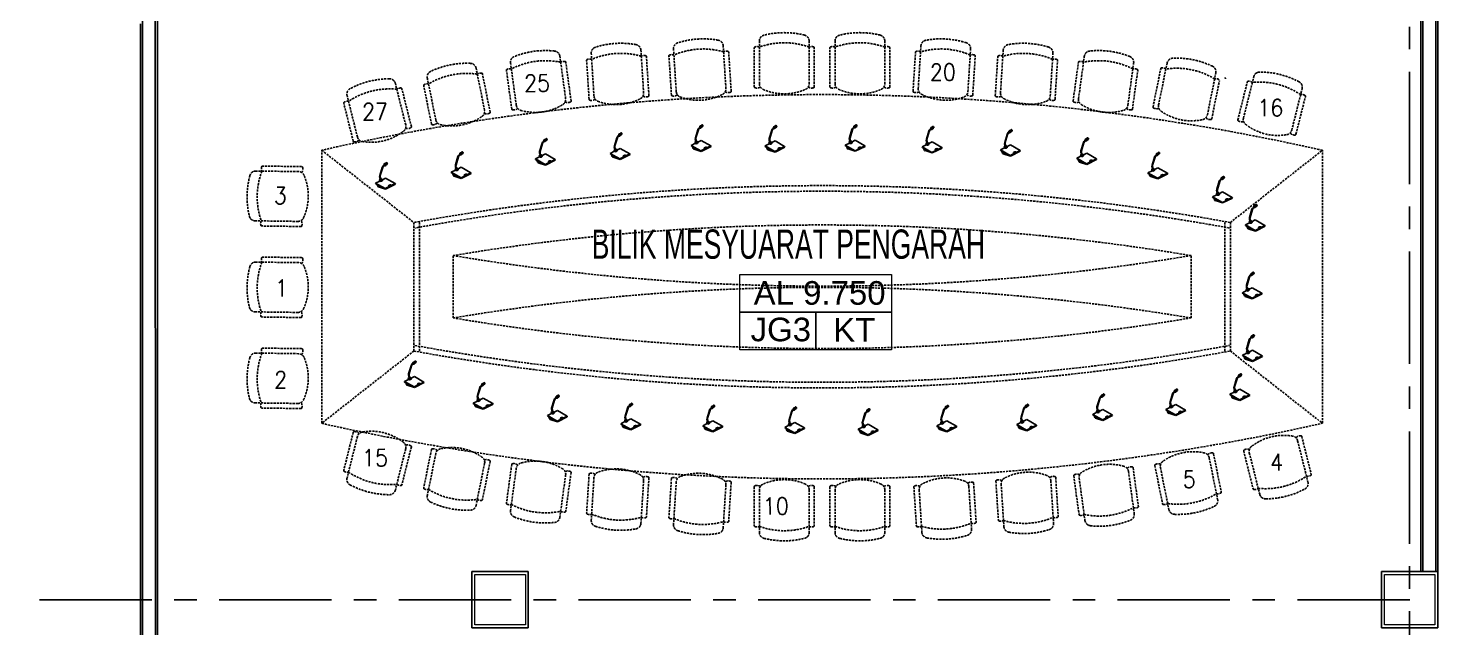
# Model space of a CAD drawing. Header units: millimetres. Extents: x 401562 to 564367, y -269451 to 12039.
# Drawn here: x 508292 to 520842, y -170015 to -164679 of the extents above; entities that cross this region are included whole.
import ezdxf

# ---------------------------------------------------------------- set-up
doc = ezdxf.new("R2010")
doc.units = ezdxf.units.MM
doc.header["$MEASUREMENT"] = 0
doc.linetypes.add('CENTER', pattern=[2, 1.25, -0.25, 0.25, -0.25])
doc.linetypes.add('HIDDEN2', pattern=[0.1875, 0.125, -0.0625])
doc.layers.add('A-FLOR-OTLN', color=6, linetype='Continuous', lineweight=9)
for name, color, linetype in [('FUR', 9, 'Continuous'), ('G2-text', 3, 'Continuous'), ('GRID', 9, 'Continuous'), ('KODING', 7, 'Continuous'), ('LINE', 1, 'Continuous'), ('SILING', 8, 'Continuous'), ('TEXT-BILIK', 3, 'Continuous'), ('WALL', 3, 'Continuous')]:
    doc.layers.add(name, color=color, linetype=linetype)
doc.styles.add('ARIAL', font='arial.ttf', dxfattribs={"width": 0.65, "height": 1.6})
doc.styles.get("Standard").update_dxf_attribs({"font": 'arial.ttf'})
doc.styles.add('T-BILIK', font='ROMANS.SHX', dxfattribs={"width": 0.8, "height": 300})

# ---------------------------------------------------------------- blocks, each defined once
blk = doc.blocks.new('MICROPHONE blk mesyuarat')
for p, q in [((1, 190), (2, 189)), ((2, 200), (3, 202)), ((3, 203), (19, 198)), ((3, 190), (4, 189)), ((3, 187), (19, 183)), ((4, 199), (5, 200)), ((4, 192), (6, 191)), ((5, 197), (7, 197)), ((5, 195), (7, 194)), ((6, 189), (22, 184)), ((7, 200), (23, 195)), ((7, 191), (23, 186)), ((8, 197), (24, 192)), ((8, 193), (24, 189)), ((18, 182), (22, 181)), ((20, 200), (24, 199)), ((23, 182), (25, 182)), ((24, 197), (27, 197)), ((25, 184), (27, 184)), ((26, 195), (28, 195)), ((26, 193), (29, 192)), ((26, 187), (29, 186)), ((26, 182), (33, 184)), ((27, 190), (29, 189)), ((28, 194), (33, 189)), ((0, 0), (61, 78)), ((98, -8), (0, 0)), ((0, 0), (0, -6)), ((93, 74), (93, 76)), ((160, 70), (98, -8)), ((98, -14), (160, 64)), ((149, 29), (98, -14)), ((101, 76), (102, 83)), ((103, 82), (101, 74)), ((101, 75), (101, 76)), ((104, 82), (103, 73)), ((105, 82), (105, 73)), ((106, 82), (107, 73)), ((107, 82), (109, 74)), ((110, 76), (108, 83)), ((110, 75), (110, 76)), ((120, 78), (120, 73)), ((153, 38), (153, 56)), ((160, 70), (160, 64)), ((36, -3), (36, -9)), ((38, -3), (38, -9)), ((61, -5), (61, -11)), ((62, -5), (62, -11)), ((98, -8), (98, -14))]:
    blk.add_line(p, q)
for points in [[(108, 84), (108, 97, 0.166264), (100, 118), (53, 177, 0.140652), (37, 188), (33, 189)], [(102, 84), (102, 97, 0.165861), (96, 116), (49, 174, 0.139593), (35, 184), (33, 184)]]:
    blk.add_lwpolyline(points, format="xyb")
for points in [[(61, 78), (93, 75)], [(119, 73), (160, 70)], [(160, 70), (160, 70)], [(0, -6), (98, -14)]]:
    blk.add_lwpolyline(points)
at = {"linetype": 'Continuous'}
for points in [[(3, 203, 0), (0, 201, 0), (-2, 198, 0), (-3, 194, 0), (-1, 190, 0), (1, 188, 0), (4, 188, 0), (7, 190, 0), (8, 194, 0), (8, 198, 0), (6, 201, 0), (3, 203, 0)], [(3, 202, 0), (0, 200, 0), (-1, 195, 0), (0, 190, 0), (3, 188, 0), (5, 190, 0), (7, 195, 0), (5, 200, 0), (3, 202, 0)], [(2, 200, 0), (0, 199, 0), (-1, 195, 0), (0, 191, 0), (2, 190, 0), (4, 191, 0), (5, 195, 0), (4, 199, 0), (2, 200, 0)], [(15, 184, 0), (18, 182, 0), (22, 182, 0), (25, 185, 0), (27, 189, 0), (26, 194, 0), (24, 198, 0), (21, 200, 0), (17, 199, 0)], [(17, 184, 0), (20, 183, 0), (23, 185, 0), (24, 189, 0), (24, 194, 0), (22, 197, 0), (19, 198, 0)], [(20, 181, 0), (21, 181, 0), (23, 181, 0), (24, 181, 0), (25, 181, 0), (26, 182, 0)], [(28, 195, 0), (27, 196, 0), (26, 197, 0), (25, 198, 0), (24, 199, 0), (23, 199, 0)], [(26, 182, 0), (28, 184, 0), (29, 186, 0), (29, 189, 0), (29, 192, 0), (28, 194, 0)], [(101, 75, 0), (101, 74, 0), (103, 73, 0), (105, 73, 0), (107, 73, 0), (109, 74, 0), (110, 75, 0)], [(102, 85, 0), (102, 84, 0), (102, 83, 0), (104, 82, 0), (105, 82, 0), (107, 82, 0), (108, 83, 0), (108, 84, 0), (108, 85, 0)], [(102, 84, 0), (103, 83, 0), (104, 82, 0), (105, 82, 0), (106, 82, 0), (107, 83, 0), (108, 84, 0)]]:
    blk.add_polyline3d(points, dxfattribs=at)
blk.add_arc((141, 38), 12.5, 309.8544, 0)
for centre, start_param, end_param in [((50, -3), -0.502456, 2.993503), ((106, 75), 3.001932, 5.906259)]:
    blk.add_ellipse(centre, major_axis=(13.3, 2.2), ratio=0.748869, start_param=start_param, end_param=end_param)
blk.add_ellipse((106, 77), major_axis=(-13.3, -2.2), ratio=0.748869)
blk.add_open_spline([(61, -5), (62, -3), (62, 0), (60, 5), (55, 7), (45, 6), (40, 3), (38, -1), (38, -3), (38, -4)], degree=3, knots=[2.639136, 2.639136, 2.639136, 2.639136, 3.397165, 3.397165, 4.597007, 4.597007, 5.796848, 5.796848, 6.135096, 6.135096, 6.135096, 6.135096])

msp = doc.modelspace()

# ---------------------------------------------------------------- linework, layer by layer
at = {"layer": 'A-FLOR-OTLN', "color": 6, "linetype": 'Continuous', "ltscale": 12}
for points in [[(512267.1, -169539.9), (512718.2, -169539.9), (512718.2, -169989.9), (512267.1, -169989.9)], [(520366.4, -169539.9), (520817.4, -169539.9), (520817.4, -169989.9), (520366.4, -169989.9)]]:
    msp.add_lwpolyline(points, close=True, dxfattribs=at)
at = {"layer": 'GRID', "linetype": 'CENTER', "ltscale": 800}
for p, q in [((520591.9, -150667.4), (520591.6, -186864.9)), ((520591.9, -169764.9), (451392.5, -169764.9))]:
    msp.add_line(p, q, dxfattribs=at)
at = {"layer": 'KODING', "color": 1, "linetype": 'Continuous'}
for p, q in [((515978.8, -167205.9), (514628.3, -167205.9)), ((515303.6, -167541.2), (515303.6, -167205.9))]:
    msp.add_line(p, q, dxfattribs=at)
at = {"layer": 'KODING', "color": 7, "linetype": 'Continuous', "lineweight": 20}
msp.add_lwpolyline([(514628.3, -167541.2), (514628.3, -166870.6), (515978.8, -166870.6), (515978.8, -167541.2)], close=True, dxfattribs=at)
at = {"layer": 'LINE', "color": 9, "linetype": 'Continuous', "ltscale": 2000}
for p, q in [((509441.9, -170464.9), (509441.9, -163821.8)), ((509291.8, -164639.7), (509291.9, -172514.9))]:
    msp.add_line(p, q, dxfattribs=at)
for points in [[(512242.1, -169514.9), (512743.2, -169514.9), (512743.2, -170014.9), (512242.1, -170014.9)], [(520341.4, -169514.9), (520842.4, -169514.9), (520842.4, -170014.9), (520341.4, -170014.9)]]:
    msp.add_lwpolyline(points, close=True, dxfattribs=at)
at = {"layer": 'SILING', "color": 9}
for p, q in [((520692, -169514.9), (520691.6, -164015.1)), ((520842.4, -169514.9), (520841.8, -164015.1))]:
    msp.add_line(p, q, dxfattribs=at)
at = {"layer": 'WALL'}
for p, q in [((509309.8, -163821.8), (509309.9, -172651.5)), ((509423.8, -163821.8), (509423.9, -172651.5)), ((520709.8, -164015.1), (520709.8, -169514.9)), ((520823.8, -164015.1), (520823.9, -169514.9))]:
    msp.add_line(p, q, dxfattribs=at)
at = {"layer": 'WALL', "color": 8, "linetype": 'HIDDEN2', "ltscale": 150}
for p, q in [((513329.2, -165282.7), (513305.2, -164903.1)), ((513771.5, -165254.7), (513747.5, -164875.1)), ((514061.9, -165243.9), (514037.9, -164864.2)), ((514504.2, -165215.9), (514480.1, -164836.3)), ((514550.8, -165240.1), (514528.9, -164893.5)), ((514757, -165201.1), (514757, -164853.8)), ((514802, -165174), (514802, -164793.6)), ((515245.2, -165174), (515245.2, -164793.6)), ((515290.2, -165201.1), (515290.2, -164853.8)), ((515430.5, -165201.1), (515430.5, -164853.8)), ((515475.5, -165174), (515475.5, -164793.6)), ((515918.6, -165174), (515918.6, -164793.6)), ((515963.6, -165201.1), (515963.6, -164853.8)), ((516169.8, -165240.1), (516191.8, -164893.5)), ((516216.5, -165215.9), (516240.5, -164836.3)), ((516658.7, -165243.9), (516682.8, -164864.2)), ((516949.1, -165254.7), (516973.2, -164875.1)), ((517391.4, -165282.7), (517415.4, -164903.1)), ((512355.3, -165408.2), (512280, -165035.4)), ((512637.9, -165365.8), (512586.5, -164988.9)), ((513077, -165305.9), (513025.6, -164929)), ((513125.2, -165326.7), (513078.3, -164982.6)), ((513286, -165312.6), (513264.1, -164966)), ((513818.1, -165278.9), (513796.2, -164932.3)), ((514018.7, -165273.8), (513996.8, -164927.2)), ((516701.9, -165273.8), (516723.9, -164927.2)), ((516902.5, -165278.9), (516924.4, -164932.3)), ((517434.6, -165312.6), (517456.5, -164966)), ((517595.4, -165326.7), (517642.3, -164982.6)), ((517643.7, -165305.9), (517695.1, -164929)), ((518082.8, -165365.8), (518134.2, -164988.9)), ((518306.9, -165380), (518375.7, -165039.6)), ((518356.4, -165362.3), (518431.7, -164989.5)), ((511921, -165496), (511845.6, -165123.2)), ((512404.8, -165425.9), (512336, -165085.5)), ((512597, -165398.7), (512550, -165054.6)), ((518123.7, -165398.7), (518170.6, -165054.6)), ((518790.8, -165450.1), (518866.1, -165077.3)), ((518829.5, -165485.6), (518898.3, -165145.2)), ((519062, -165494.5), (519146.2, -165157.6)), ((519112.2, -165479.1), (519204.4, -165110.1)), ((511223, -165647.1), (511130.8, -165278.1)), ((511652.9, -165539.7), (511560.7, -165170.6)), ((511703.2, -165555.1), (511619, -165218.1)), ((511882.2, -165531.5), (511813.4, -165191.1)), ((519542.2, -165586.5), (519634.4, -165217.5)), ((519579.3, -165623.7), (519663.4, -165286.8)), ((511185.9, -165684.3), (511101.7, -165347.4)), ((510905.3, -168195.2), (510905.3, -165765.2)), ((510905.3, -165765.2), (511725.3, -166408.3)), ((518995.3, -166408.3), (519815.3, -165765.2)), ((519815.3, -168195.2), (519815.3, -165765.2)), ((510726.7, -165911), (510379.4, -165906.2)), ((510699, -165955.6), (510318.6, -165950.3)), ((510692.8, -166398.7), (510312.5, -166393.5)), ((511725.3, -167552), (511725.3, -166408.3)), ((511775.3, -167552), (511775.3, -166408.3)), ((518945.3, -167552), (518945.3, -166408.3)), ((518995.3, -167552), (518995.3, -166408.3)), ((510719.3, -166444.1), (510372.1, -166439.3)), ((510699, -166765.6), (510318.6, -166760.3)), ((510726.7, -166721), (510379.4, -166716.2)), ((512075.3, -167257.8), (512075.3, -166702.5)), ((518645.3, -167257.8), (518645.3, -166702.5)), ((510692.8, -167208.7), (510312.5, -167203.5)), ((510719.3, -167254.1), (510372.1, -167249.3)), ((510726.7, -167531), (510379.4, -167526.2)), ((510699, -167575.6), (510318.6, -167570.3)), ((511725.3, -167552), (510905.3, -168195.2)), ((518995.3, -167552), (519815.3, -168195.2)), ((510692.8, -168018.7), (510312.5, -168013.5)), ((510719.3, -168064.1), (510372.1, -168059.3)), ((511185.9, -168276), (511101.7, -168613)), ((511223, -168313.2), (511130.8, -168682.3)), ((511652.9, -168420.7), (511560.7, -168789.7)), ((511703.2, -168405.2), (511619, -168742.2)), ((511882.2, -168428.8), (511813.4, -168769.3)), ((519594.2, -168349.8), (519686.4, -168718.8)), ((519631.3, -168312.6), (519715.5, -168649.5)), ((511921, -168464.3), (511845.6, -168837.2)), ((512355.3, -168552.1), (512280, -168924.9)), ((512404.8, -168534.4), (512336, -168874.9)), ((518806.9, -168501.3), (518882.2, -168874.1)), ((518845.6, -168465.8), (518914.4, -168806.2)), ((519114.1, -168441.8), (519198.2, -168778.8)), ((519164.3, -168457.2), (519256.5, -168826.2)), ((512597, -168561.6), (512550, -168905.7)), ((512637.9, -168594.5), (512586.5, -168971.4)), ((513077, -168654.4), (513025.6, -169031.3)), ((513125.2, -168633.7), (513078.3, -168977.8)), ((513286, -168647.7), (513264.1, -168994.3)), ((513329.2, -168677.6), (513305.2, -169057.2)), ((517440.2, -168676.6), (517462.2, -169023.2)), ((517601, -168662.4), (517647.9, -169006.5)), ((518088.3, -168623.3), (518139.8, -169000.1)), ((518129.3, -168590.3), (518176.2, -168934.4)), ((518323, -168571.4), (518391.8, -168911.8)), ((518372.5, -168589), (518447.8, -168961.9)), ((513771.5, -168705.6), (513747.5, -169085.2)), ((513818.1, -168681.4), (513796.2, -169028)), ((514018.7, -168686.6), (513996.8, -169033.2)), ((514061.9, -168716.5), (514037.9, -169096.1)), ((514504.2, -168744.5), (514480.1, -169124.1)), ((514550.8, -168720.2), (514528.9, -169066.8)), ((514757, -168759.2), (514757, -169106.5)), ((514802, -168786.3), (514802, -169166.7)), ((515245.2, -168786.3), (515245.2, -169166.7)), ((515290.2, -168759.2), (515290.2, -169106.5)), ((515430.5, -168759.2), (515430.5, -169106.5)), ((515475.5, -168786.3), (515475.5, -169166.7)), ((515918.6, -168786.3), (515918.6, -169166.7)), ((515963.6, -168759.2), (515963.6, -169106.5)), ((516177.8, -168761.4), (516199.8, -169108)), ((516224.5, -168785.6), (516248.5, -169165.3)), ((516666.8, -168757.7), (516690.8, -169137.3)), ((516709.9, -168727.8), (516731.9, -169074.4)), ((516908.1, -168710.3), (516930.1, -169056.9)), ((516954.8, -168734.5), (516978.8, -169114.1)), ((517397, -168706.5), (517421.1, -169086.1)), ((517649.2, -168683.2), (517700.7, -169060))]:
    msp.add_line(p, q, dxfattribs=at)
for centre, radius, start, end in [((514301.7, -165524.2), 749.8, 79.68406, 107.55806), ((514426.3, -164839.7), 54, 3.62106, 79.68406), ((514856, -164793.6), 54, 103.937, 180), ((515023.6, -165468.9), 749.8, 76.063, 103.937), ((515191.2, -164793.6), 54, 0, 76.063), ((515529.5, -164793.6), 54, 103.937, 180), ((515697, -165468.9), 749.8, 76.063, 103.937), ((515864.6, -164793.6), 54, 0, 76.063), ((516294.4, -164839.7), 54, 100.31594, 176.37894), ((516419, -165524.2), 749.8, 72.44194, 100.31594), ((512897.3, -165628.1), 749.8, 83.83064, 111.70464), ((512972.1, -164936.3), 54, 7.76764, 83.83064), ((513359.1, -164899.7), 54, 107.55806, 183.62106), ((513569, -165563.1), 659.8, 73.99729, 113.24483), ((513569, -165563.1), 749.8, 79.68406, 107.55806), ((513693.6, -164878.5), 54, 3.62106, 79.68406), ((514022.2, -164972.7), 57.9, 70.76782, 109.63558), ((514091.8, -164860.8), 54, 107.55806, 183.62106), ((514301.7, -165524.2), 659.8, 73.99729, 113.24483), ((514509.4, -164941.8), 57.9, 77.60654, 116.4743), ((514519.9, -164894.1), 9, 3.62106, 77.60654), ((514767.7, -164855.1), 10.7, 112.70354, 173.31098), ((514779.5, -164900.9), 57.9, 67.14676, 106.01452), ((515023.6, -165468.9), 659.8, 70.37623, 109.62377), ((515267.7, -164900.9), 57.9, 73.98548, 112.85324), ((515281.2, -164853.8), 9, 0, 73.98548), ((515439.5, -164853.8), 9, 106.01452, 180), ((515453, -164900.9), 57.9, 67.14676, 106.01452), ((515697, -165468.9), 659.8, 70.37623, 109.62377), ((515941.1, -164900.9), 57.9, 73.98548, 112.85324), ((515953, -164855.1), 10.7, 6.68902, 67.29646), ((516200.8, -164894.1), 9, 102.39346, 176.37894), ((516211.3, -164941.8), 57.9, 63.5257, 102.39346), ((516419, -165524.2), 659.8, 66.75517, 106.00271), ((516628.9, -164860.8), 54, 356.37894, 72.44194), ((516698.4, -164972.7), 57.9, 70.36442, 109.23218), ((517151.6, -165563.1), 659.8, 66.75517, 106.00271), ((517027, -164878.5), 54, 100.31594, 176.37894), ((517151.6, -165563.1), 749.8, 72.44194, 100.31594), ((517361.5, -164899.7), 54, 356.37894, 72.44194), ((517748.6, -164936.3), 54, 96.16936, 172.23236), ((517823.3, -165628.1), 749.8, 68.29536, 96.16936), ((512196.6, -165741.2), 749.8, 87.48735, 115.36135), ((512227.1, -165046.1), 54, 11.42435, 87.48735), ((512578.7, -165098.2), 57.9, 74.9144, 113.78216), ((512640, -164981.6), 54, 111.70464, 187.76764), ((512897.3, -165628.1), 659.8, 78.14387, 117.39141), ((513062.3, -165032.2), 57.9, 81.75311, 120.62088), ((513069.4, -164983.8), 9, 7.76764, 81.75311), ((513273.1, -164965.4), 9, 109.63558, 183.62106), ((513289.5, -165011.5), 57.9, 70.76782, 109.63558), ((513776.7, -164980.7), 57.9, 77.60654, 116.4743), ((513787.2, -164932.9), 9, 3.62106, 77.60654), ((514005.7, -164926.6), 9, 109.63558, 183.62106), ((516714.9, -164926.6), 9, 356.37894, 70.36442), ((516933.4, -164932.9), 9, 102.39346, 176.37894), ((516943.9, -164980.7), 57.9, 63.5257, 102.39346), ((517431.1, -165011.5), 57.9, 70.36442, 109.23218), ((517447.6, -164965.4), 9, 356.37894, 70.36442), ((517651.3, -164983.8), 9, 98.24689, 172.23236), ((517658.3, -165032.2), 57.9, 59.37912, 98.24689), ((517823.3, -165628.1), 659.8, 62.60859, 101.85613), ((518080.7, -164981.6), 54, 352.23236, 68.29536), ((518142, -165098.2), 57.9, 66.21784, 105.0856), ((518384.5, -165041.4), 9, 94.59017, 168.57565), ((518388.4, -165090.2), 57.9, 55.72241, 94.59017), ((518515.2, -165695.3), 659.8, 58.95188, 98.19942), ((518484.7, -165000.2), 54, 92.51265, 168.57565), ((518515.2, -165695.3), 749.8, 64.63865, 92.51265), ((518813.2, -165066.6), 54, 348.57565, 64.63865), ((511509.5, -165879.5), 749.8, 90.09014, 117.96414), ((511508.4, -165183.7), 54, 14.02714, 90.09014), ((511898.5, -165112.5), 54, 115.36135, 191.42435), ((512196.6, -165741.2), 659.8, 81.80058, 121.04812), ((512323.3, -165136), 57.9, 85.40983, 124.27759), ((512327.2, -165087.2), 9, 11.42435, 85.40983), ((512558.9, -165053.4), 9, 113.78216, 187.76764), ((518161.7, -165053.4), 9, 352.23236, 66.21784), ((518866.9, -165186.8), 57.9, 62.56113, 101.42889), ((518942.9, -165128.7), 9, 348.57565, 62.56113), ((519154.9, -165159.7), 9, 91.98739, 165.97286), ((519156.6, -165208.6), 57.9, 53.11962, 91.98739), ((519255.7, -165818.9), 659.8, 56.34909, 95.59663), ((519256.8, -165123.2), 54, 89.90986, 165.97286), ((519255.7, -165818.9), 749.8, 62.03586, 89.90986), ((519582, -165204.4), 54, 345.97286, 62.03586), ((515360.3, -185565.2), 20295, 77.31962, 102.68038), ((511183.2, -165265), 54, 117.96414, 194.02714), ((511509.5, -165879.5), 659.8, 84.40337, 123.65091), ((511608.6, -165269.2), 57.9, 88.01261, 126.88038), ((511610.3, -165220.3), 9, 14.02714, 88.01261), ((511822.2, -165189.3), 9, 117.43888, 191.42435), ((511844.8, -165232.7), 57.9, 78.57111, 117.43888), ((513383.1, -165279.3), 54, 183.62106, 249.47205), ((513717.6, -165258.1), 54, 297.77008, 3.62106), ((513792.7, -165233.4), 57.9, 241.30086, 289.63558), ((513809.1, -165279.5), 9, 289.63558, 3.62106), ((514027.7, -165273.2), 9, 183.62106, 257.60654), ((514038.2, -165225.4), 57.9, 257.60654, 305.94127), ((514115.8, -165240.4), 54, 183.62106, 249.47205), ((514259.4, -164856.8), 463.6, 249.47205, 297.77008), ((514450.3, -165219.3), 54, 297.77008, 3.62106), ((514525.4, -165194.6), 57.9, 241.30086, 289.63558), ((514541.8, -165240.7), 9, 289.63558, 3.62106), ((514766, -165201.1), 9, 180, 253.98548), ((514779.5, -165154.1), 57.9, 253.98548, 302.32021), ((514856, -165174), 54, 180, 245.85098), ((515023.6, -164800.2), 463.6, 245.85098, 294.14902), ((515191.2, -165174), 54, 294.14902, 0), ((515267.7, -165154.1), 57.9, 237.67979, 286.01452), ((515281.2, -165201.1), 9, 286.01452, 0), ((515439.5, -165201.1), 9, 180, 253.98548), ((515453, -165154.1), 57.9, 253.98548, 302.32021), ((515529.5, -165174), 54, 180, 245.85098), ((515697, -164800.2), 463.6, 245.85098, 294.14902), ((515864.6, -165174), 54, 294.14902, 0), ((515941.1, -165154.1), 57.9, 237.67979, 286.01452), ((515954.6, -165201.1), 9, 286.01452, 0), ((516178.8, -165240.7), 9, 176.37894, 250.36442), ((516195.3, -165194.6), 57.9, 250.36442, 298.69914), ((516270.4, -165219.3), 54, 176.37894, 242.22992), ((516461.2, -164856.8), 463.6, 242.22992, 290.52795), ((516604.9, -165240.4), 54, 290.52795, 356.37894), ((516682.5, -165225.4), 57.9, 234.05873, 282.39346), ((516693, -165273.2), 9, 282.39346, 356.37894), ((516911.5, -165279.5), 9, 176.37894, 250.36442), ((516927.9, -165233.4), 57.9, 250.36442, 298.69914), ((517003, -165258.1), 54, 176.37894, 242.22992), ((517337.5, -165279.3), 54, 290.52795, 356.37894), ((519630.2, -165327), 57.9, 59.95834, 98.8261), ((519654.7, -165284.6), 9, 345.97286, 59.95834), ((511110.5, -165345.2), 9, 120.04166, 194.02714), ((511135, -165387.5), 57.9, 81.1739, 120.04166), ((512302.4, -165418.9), 54, 305.57337, 11.42435), ((512605.9, -165397.5), 9, 187.76764, 261.75311), ((512612.9, -165349.1), 57.9, 261.75311, 310.08784), ((512691.4, -165358.5), 54, 187.76764, 253.61862), ((512806.9, -164965.5), 463.6, 253.61862, 301.91665), ((513023.5, -165313.2), 54, 301.91665, 7.76764), ((513096.6, -165283.1), 57.9, 245.44743, 293.78216), ((513116.3, -165327.9), 9, 293.78216, 7.76764), ((513295, -165312), 9, 183.62106, 257.60654), ((513305.5, -165264.3), 57.9, 257.60654, 305.94127), ((513526.8, -164895.7), 463.6, 249.47205, 297.77008), ((517193.9, -164895.7), 463.6, 242.22992, 290.52795), ((517415.1, -165264.3), 57.9, 234.05873, 282.39346), ((517425.6, -165312), 9, 282.39346, 356.37894), ((517604.3, -165327.9), 9, 172.23236, 246.21784), ((517624.1, -165283.1), 57.9, 246.21784, 294.55257), ((517697.2, -165313.2), 54, 172.23236, 238.08335), ((517913.7, -164965.5), 463.6, 238.08335, 286.38138), ((518029.3, -165358.5), 54, 286.38138, 352.23236), ((518107.7, -165349.1), 57.9, 229.91216, 278.24689), ((518114.8, -165397.5), 9, 278.24689, 352.23236), ((518315.7, -165381.8), 9, 168.57565, 242.56113), ((518338.3, -165338.4), 57.9, 242.56113, 290.89585), ((518409.3, -165373), 54, 168.57565, 234.42663), ((518647.6, -165039.9), 463.6, 234.42663, 282.72466), ((511600.6, -165552.8), 54, 308.17615, 14.02714), ((511891, -165529.7), 9, 191.42435, 265.40983), ((511895, -165480.9), 57.9, 265.40983, 313.74456), ((511973.9, -165485.3), 54, 191.42435, 257.27534), ((512064.1, -165085.7), 463.6, 257.27534, 305.57337), ((512373.4, -165384.2), 57.9, 249.10415, 297.43888), ((512396, -165427.7), 9, 297.43888, 11.42435), ((518737.8, -165439.4), 54, 282.72466, 348.57565), ((518816.8, -165435.1), 57.9, 226.25544, 274.59017), ((518820.7, -165483.8), 9, 274.59017, 348.57565), ((519070.7, -165496.7), 9, 165.97286, 239.95834), ((519095.2, -165454.3), 57.9, 239.95834, 288.29307), ((519164.6, -165492.2), 54, 165.97286, 231.82385), ((519417.8, -165170.2), 463.6, 231.82385, 280.12188), ((511275.4, -165634), 54, 194.02714, 259.87812), ((511347.4, -165230.8), 463.6, 259.87812, 308.17615), ((511669.9, -165514.9), 57.9, 251.70693, 300.04166), ((511694.4, -165557.3), 9, 300.04166, 14.02714), ((519489.8, -165573.4), 54, 280.12188, 345.97286), ((519568.8, -165572.6), 57.9, 223.65266, 271.98739), ((519570.5, -165621.5), 9, 271.98739, 345.97286), ((511194.6, -165682.1), 9, 194.02714, 268.01261), ((511196.3, -165633.2), 57.9, 268.01261, 316.34734), ((510426.2, -165929.3), 57.9, 163.19167, 202.05944), ((510379.3, -165915.2), 9, 89.2062, 163.19167), ((510726.6, -165920), 9, 15.22072, 89.2062), ((510679.4, -165932.8), 57.9, 326.88599, 15.22072), ((510990.8, -166181.3), 749.8, 165.2692, 193.1432), ((510317.9, -166004.3), 54, 89.2062, 165.2692), ((510990.8, -166181.3), 659.8, 159.58243, 198.82997), ((510698.2, -166009.6), 54, 23.35521, 89.2062), ((510322.2, -166172), 463.6, 335.05718, 23.35521), ((515360.3, -186375.2), 20295, 79.68218, 100.31782), ((515360.3, -186375.2), 20245, 79.68218, 100.31782), ((510313.2, -166339.5), 54, 193.1432, 269.2062), ((510419.4, -166417.5), 57.9, 156.35296, 195.22072), ((510693.6, -166344.7), 54, 269.2062, 335.05718), ((510672.6, -166421), 57.9, 343.19167, 31.5264), ((510372.2, -166430.3), 9, 195.22072, 269.2062), ((510719.4, -166435.1), 9, 269.2062, 343.19167), ((515360.3, -186375.2), 19945, 80.52002, 99.47998), ((510317.9, -166814.3), 54, 89.2062, 165.2692), ((510990.8, -166991.3), 659.8, 159.58243, 198.82997), ((510426.2, -166739.3), 57.9, 163.19167, 202.05944), ((510379.3, -166725.2), 9, 89.2062, 163.19167), ((510698.2, -166819.6), 54, 23.35521, 89.2062), ((510726.6, -166730), 9, 15.22072, 89.2062), ((510679.4, -166742.8), 57.9, 326.88599, 15.22072), ((515360.3, -147029.9), 19945, 260.52002, 279.47998), ((510990.8, -166991.3), 749.8, 165.2692, 193.1432), ((510322.2, -166982), 463.6, 335.05718, 23.35521), ((515360.3, -186930.4), 19945, 80.52002, 99.47998), ((510313.2, -167149.5), 54, 193.1432, 269.2062), ((510419.4, -167227.5), 57.9, 156.35296, 195.22072), ((510372.2, -167240.3), 9, 195.22072, 269.2062), ((510693.6, -167154.7), 54, 269.2062, 335.05718), ((510719.4, -167245.1), 9, 269.2062, 343.19167), ((510672.6, -167231), 57.9, 343.19167, 31.5264), ((515360.3, -147585.2), 19945, 260.52002, 279.47998), ((510426.2, -167549.3), 57.9, 163.19167, 202.05944), ((510379.3, -167535.2), 9, 89.2062, 163.19167), ((510726.6, -167540), 9, 15.22072, 89.2062), ((510679.4, -167552.8), 57.9, 326.88599, 15.22072), ((515360.3, -147585.2), 20245, 259.68218, 280.31782), ((510990.8, -167801.3), 749.8, 165.2692, 193.1432), ((510317.9, -167624.3), 54, 89.2062, 165.2692), ((510990.8, -167801.3), 659.8, 159.58243, 198.82997), ((510698.2, -167629.6), 54, 23.35521, 89.2062), ((510322.2, -167792), 463.6, 335.05718, 23.35521), ((515360.3, -147585.2), 20295, 259.68218, 280.31782), ((510313.2, -167959.5), 54, 193.1432, 269.2062), ((510419.4, -168037.5), 57.9, 156.35296, 195.22072), ((510693.6, -167964.7), 54, 269.2062, 335.05718), ((510672.6, -168041), 57.9, 343.19167, 31.5264), ((510372.2, -168050.3), 9, 195.22072, 269.2062), ((510719.4, -168055.1), 9, 269.2062, 343.19167), ((515360.3, -148395.2), 20295, 257.31962, 282.68038), ((511194.6, -168278.2), 9, 91.98739, 165.97286), ((511196.3, -168327.1), 57.9, 43.65266, 91.98739), ((511275.4, -168326.3), 54, 100.12188, 165.97286), ((511347.4, -168729.6), 463.6, 51.82385, 100.12188), ((519469.9, -168766.1), 463.6, 79.87812, 128.17615), ((511600.6, -168407.6), 54, 345.97286, 51.82385), ((511669.9, -168445.4), 57.9, 59.95834, 108.29307), ((511694.4, -168403.1), 9, 345.97286, 59.95834), ((511891, -168430.6), 9, 94.59017, 168.57565), ((511895, -168479.4), 57.9, 46.25544, 94.59017), ((511973.9, -168475), 54, 102.72466, 168.57565), ((512064.1, -168874.6), 463.6, 54.42663, 102.72466), ((519147.3, -168482), 57.9, 71.70693, 120.04166), ((519216.7, -168444.1), 54, 128.17615, 194.02714), ((519541.8, -168362.9), 54, 14.02714, 79.87812), ((519620.9, -168363.7), 57.9, 88.01261, 136.34734), ((519622.6, -168314.8), 9, 14.02714, 88.01261), ((512302.4, -168541.4), 54, 348.57565, 54.42663), ((512373.4, -168576.1), 57.9, 62.56112, 110.89585), ((512396, -168532.7), 9, 348.57565, 62.56112), ((512605.9, -168562.8), 9, 98.24689, 172.23236), ((512612.9, -168611.2), 57.9, 49.91216, 98.24689), ((512691.4, -168601.8), 54, 106.38138, 172.23236), ((512806.9, -168994.8), 463.6, 58.08335, 106.38138), ((518425.4, -168578.3), 54, 125.57337, 191.42435), ((518663.7, -168911.5), 463.6, 77.27534, 125.57337), ((518753.9, -168512), 54, 11.42435, 77.27534), ((518832.9, -168516.3), 57.9, 85.40983, 133.74456), ((518836.8, -168467.5), 9, 11.42435, 85.40983), ((519122.8, -168439.6), 9, 120.04166, 194.02714), ((511110.5, -168615.1), 9, 165.97286, 239.95834), ((511135, -168572.8), 57.9, 239.95834, 278.8261), ((511509.5, -168080.8), 659.8, 236.34909, 275.59663), ((513023.5, -168647.1), 54, 352.23236, 58.08335), ((513096.6, -168677.2), 57.9, 66.21784, 114.55257), ((513116.3, -168632.4), 9, 352.23236, 66.21784), ((513295, -168648.3), 9, 102.39346, 176.37894), ((513305.5, -168696.1), 57.9, 54.05873, 102.39346), ((513383.1, -168681), 54, 110.52795, 176.37894), ((513526.8, -169064.6), 463.6, 62.22992, 110.52795), ((513717.6, -168702.2), 54, 356.37894, 62.22992), ((513792.7, -168726.9), 57.9, 70.36442, 118.69914), ((513809.1, -168680.8), 9, 356.37894, 70.36442), ((514027.7, -168687.1), 9, 102.39346, 176.37894), ((514038.2, -168734.9), 57.9, 54.05873, 102.39346), ((514115.8, -168719.9), 54, 110.52795, 176.37894), ((514259.4, -169103.5), 463.6, 62.22992, 110.52795), ((517199.5, -169093.5), 463.6, 69.47205, 117.77008), ((517343.1, -168709.9), 54, 3.62106, 69.47205), ((517420.7, -168725), 57.9, 77.60654, 125.94127), ((517431.2, -168677.2), 9, 3.62106, 77.60654), ((517609.9, -168661.2), 9, 113.78216, 187.76764), ((517629.6, -168705.9), 57.9, 65.44743, 113.78216), ((517702.7, -168675.9), 54, 121.91665, 187.76764), ((517919.3, -169023.6), 463.6, 73.61862, 121.91665), ((518034.8, -168630.6), 54, 7.76764, 73.61862), ((518113.3, -168640), 57.9, 81.75311, 130.08784), ((518120.3, -168591.5), 9, 7.76764, 81.75311), ((518331.8, -168569.6), 9, 117.43887, 191.42435), ((518354.4, -168613), 57.9, 69.10415, 117.43887), ((519307.8, -168117.4), 659.8, 264.40337, 303.65091), ((519682.3, -168609.3), 57.9, 261.1739, 300.04166), ((519706.8, -168651.7), 9, 300.04166, 14.02714), ((511183.2, -168695.4), 54, 165.97286, 242.03586), ((511509.5, -168080.8), 749.8, 242.03586, 269.90986), ((511508.4, -168776.6), 54, 269.90986, 345.97286), ((511608.6, -168691.1), 57.9, 233.11962, 271.98739), ((511610.3, -168740), 9, 271.98739, 345.97286), ((511822.2, -168771), 9, 168.57565, 242.56112), ((511844.8, -168727.6), 57.9, 242.56112, 281.42889), ((512196.6, -168219.1), 659.8, 238.95188, 278.19942), ((514450.3, -168741), 54, 356.37894, 62.22992), ((514525.4, -168765.8), 57.9, 70.36442, 118.69914), ((514541.8, -168719.7), 9, 356.37894, 70.36442), ((514766, -168759.2), 9, 106.01452, 180), ((514779.5, -168806.2), 57.9, 57.67979, 106.01452), ((514856, -168786.3), 54, 114.14902, 180), ((515023.6, -169160.1), 463.6, 65.85098, 114.14902), ((515191.2, -168786.3), 54, 360, 65.85098), ((515267.7, -168806.2), 57.9, 73.98548, 122.32021), ((515281.2, -168759.2), 9, 360, 73.98548), ((515439.5, -168759.2), 9, 106.01452, 180), ((515453, -168806.2), 57.9, 57.67979, 106.01452), ((515529.5, -168786.3), 54, 114.14902, 180), ((515697, -169160.1), 463.6, 65.85098, 114.14902), ((515864.6, -168786.3), 54, 0, 65.85098), ((515941.1, -168806.2), 57.9, 73.98548, 122.32021), ((515954.6, -168759.2), 9, 0, 73.98548), ((516186.8, -168760.9), 9, 109.63558, 183.62106), ((516203.3, -168806.9), 57.9, 61.30086, 109.63558), ((516278.4, -168782.2), 54, 117.77008, 183.62106), ((516469.2, -169144.7), 463.6, 69.47205, 117.77008), ((516612.9, -168761.1), 54, 3.62106, 69.47205), ((516690.5, -168776.1), 57.9, 77.60654, 125.94127), ((516701, -168728.3), 9, 3.62106, 77.60654), ((516917.1, -168709.7), 9, 109.63558, 183.62106), ((516933.6, -168755.8), 57.9, 61.30086, 109.63558), ((517008.6, -168731.1), 54, 117.77008, 183.62106), ((519207, -168776.6), 9, 194.02714, 268.01261), ((519208.7, -168727.7), 57.9, 268.01261, 306.88038), ((519307.8, -168117.4), 749.8, 270.09014, 297.96414), ((519634, -168731.9), 54, 297.96414, 14.02714), ((511898.5, -168847.9), 54, 168.57565, 244.63865), ((512196.6, -168219.1), 749.8, 244.63865, 272.51265), ((512227.1, -168914.2), 54, 272.51265, 348.57565), ((512323.3, -168824.3), 57.9, 235.72241, 274.59017), ((512327.2, -168873.1), 9, 274.59017, 348.57565), ((512558.9, -168906.9), 9, 172.23236, 246.21784), ((512578.7, -168862.1), 57.9, 246.21784, 285.0856), ((512897.3, -168332.3), 659.8, 242.60859, 281.85613), ((518400.6, -168910), 9, 191.42435, 265.40983), ((518404.5, -168861.2), 57.9, 265.40983, 304.27759), ((518531.2, -168256.1), 659.8, 261.80058, 301.04812), ((518829.3, -168884.8), 54, 295.36135, 11.42435), ((518883, -168764.5), 57.9, 258.57111, 297.43887), ((518905.6, -168808), 9, 297.43887, 11.42435), ((519308.9, -168813.2), 54, 194.02714, 270.09014), ((512640, -168978.7), 54, 172.23236, 248.29536), ((512897.3, -168332.3), 749.8, 248.29536, 276.16936), ((512972.1, -169024), 54, 276.16936, 352.23236), ((513062.3, -168928.1), 57.9, 239.37912, 278.24689), ((513069.4, -168976.6), 9, 278.24689, 352.23236), ((513273.1, -168994.9), 9, 176.37894, 250.36442), ((513289.5, -168948.8), 57.9, 250.36442, 289.23218), ((513569, -168397.3), 659.8, 246.75517, 286.00271), ((513776.7, -168979.6), 57.9, 243.5257, 282.39346), ((513787.2, -169027.4), 9, 282.39346, 356.37894), ((514005.7, -169033.7), 9, 176.37894, 250.36442), ((514022.2, -168987.6), 57.9, 250.36442, 289.23218), ((514301.7, -168436.1), 659.8, 246.75517, 286.00271), ((517157.3, -168426.2), 659.8, 253.99729, 293.24483), ((517436.7, -168977.7), 57.9, 250.76782, 289.63558), ((517453.2, -169023.8), 9, 289.63558, 3.62106), ((517656.8, -169005.3), 9, 187.76764, 261.75311), ((517663.9, -168956.8), 57.9, 261.75311, 300.62088), ((517828.9, -168361), 659.8, 258.14387, 297.39141), ((518086.2, -169007.4), 54, 291.70464, 7.76764), ((518147.6, -168890.9), 57.9, 254.9144, 293.78216), ((518167.3, -168935.6), 9, 293.78216, 7.76764), ((518500.7, -168951.2), 54, 191.42435, 267.48735), ((518531.2, -168256.1), 749.8, 267.48735, 295.36135), ((513359.1, -169060.6), 54, 176.37894, 252.44194), ((513569, -168397.3), 749.8, 252.44194, 280.31594), ((513693.6, -169081.8), 54, 280.31594, 356.37894), ((514091.8, -169099.5), 54, 176.37894, 252.44194), ((514301.7, -168436.1), 749.8, 252.44194, 280.31594), ((514426.3, -169120.7), 54, 280.31594, 356.37894), ((514509.4, -169018.5), 57.9, 243.5257, 282.39346), ((514519.9, -169066.3), 9, 282.39346, 356.37894), ((514767.7, -169105.2), 10.7, 186.68902, 247.29646), ((514779.5, -169059.5), 57.9, 253.98548, 292.85324), ((515023.6, -168491.4), 659.8, 250.37623, 289.62377), ((514856, -169166.7), 54, 180, 256.063), ((515191.2, -169166.7), 54, 283.937, 360), ((515267.7, -169059.5), 57.9, 247.14676, 286.01452), ((515281.2, -169106.5), 9, 286.01452, 360), ((515439.5, -169106.5), 9, 180, 253.98548), ((515453, -169059.5), 57.9, 253.98548, 292.85324), ((515697, -168491.4), 659.8, 250.37623, 289.62377), ((515529.5, -169166.7), 54, 180, 256.063), ((515864.6, -169166.7), 54, 283.937, 0), ((515941.1, -169059.5), 57.9, 247.14676, 286.01452), ((515953, -169105.2), 10.7, 292.70354, 353.31098), ((516208.8, -169107.5), 9, 183.62106, 257.60654), ((516219.3, -169059.7), 57.9, 257.60654, 296.4743), ((516427, -168477.3), 659.8, 253.99729, 293.24483), ((516302.4, -169161.8), 54, 183.62106, 259.68406), ((516636.9, -169140.7), 54, 287.55806, 3.62106), ((516706.5, -169028.8), 57.9, 250.76782, 289.63558), ((516722.9, -169074.9), 9, 289.63558, 3.62106), ((516939, -169056.3), 9, 183.62106, 257.60654), ((516949.5, -169008.5), 57.9, 257.60654, 296.4743), ((517032.7, -169110.7), 54, 183.62106, 259.68406), ((517157.3, -168426.2), 749.8, 259.68406, 287.55806), ((517367.2, -169089.5), 54, 287.55806, 3.62106), ((517754.2, -169052.7), 54, 187.76764, 263.83064), ((517828.9, -168361), 749.8, 263.83064, 291.70464), ((515023.6, -168491.4), 749.8, 256.063, 283.937), ((515697, -168491.4), 749.8, 256.063, 283.937), ((516427, -168477.3), 749.8, 259.68406, 287.55806)]:
    msp.add_arc(centre, radius, start, end, dxfattribs=at)

# ---------------------------------------------------------------- block references
at = {"layer": 'FUR', "lineweight": -2, "xscale": -1, "rotation": 21.99999999999992}
for p in [(514369.5, -165727), (515741.4, -165725.4), (512982.3, -165847.8), (513648.6, -165798), (515027, -165731.9), (516425.8, -165740.1), (517122.9, -165768.1), (517802.4, -165841.8), (512233.5, -165966.7), (518435.4, -165970.6), (511559.5, -166062.4), (519012, -166185.1), (519303.5, -166434.8), (519276.6, -167037.8), (519279.1, -167594.2), (511815.9, -167827.9), (519166.1, -167941.5), (512428.6, -168020.2), (518595.5, -168077.1), (513089.5, -168131.2), (513742.9, -168203.8), (514473.5, -168221.5), (515202.8, -168236.3), (516556.6, -168221.9), (517268.5, -168212.3), (517944.5, -168120.5), (515856.7, -168253.1)]:
    msp.add_blockref('MICROPHONE blk mesyuarat', p, dxfattribs=at)

# ---------------------------------------------------------------- texts
at = {"layer": 'G2-text', "linetype": 'Continuous', "insert": (515060.1, -166602.7, 61159.5), "char_height": 260, "width": 8206.956, "attachment_point": 5, "style": 'ARIAL'}
msp.add_mtext('BILIK MESYUARAT PENGARAH', dxfattribs=at)
at = {"layer": 'KODING', "color": 0, "linetype": 'Continuous', "char_height": 210, "width": 1404.659, "attachment_point": 8, "line_spacing_factor": 0.798462}
for s, insert in [('AL 9.750', (515338.3, -167143, 61159.5)), ('{\\fArial|b0|i0|c0|p34;JG3}', (514992.8, -167468.3, 61159.5)), ('{\\fArial|b0|i0|c0|p34;KT}', (515646.8, -167468.3, 61159.5))]:
    msp.add_mtext(s, dxfattribs=dict(at, insert=insert))
at = {"layer": 'TEXT-BILIK', "color": 2, "style": 'T-BILIK', "width": 0.9}
for s, rotation, p in [('20', 0.50989, (516320.7, -165146.3, -280290.1)), ('25', 0.50989, (512707.3, -165244.4, -280290.1)), ('27', 0.50989, (511264.5, -165498.3, -280290.1)), ('16', 0.50989, (519236, -165463.5, -280290.1)), ('3', 359.49011, (510478.5, -166243.5, -621739.6)), ('1', 359.49011, (510488.3, -167067.6, -621739.6)), ('2', 359.49011, (510481.4, -167882.5, -621739.6)), ('15', 0.50989, (511264.7, -168578.4, -280290.1)), ('4', 0.50989, (519350.3, -168617.4, -280290.1)), ('5', 0.50989, (518572.2, -168769.8, -280290.1)), ('10', 0.50989, (514833, -169008.3, -280290.1))]:
    msp.add_text(s, height=150, rotation=rotation, dxfattribs=at).set_placement(p)

doc.saveas('drawing.dxf')
